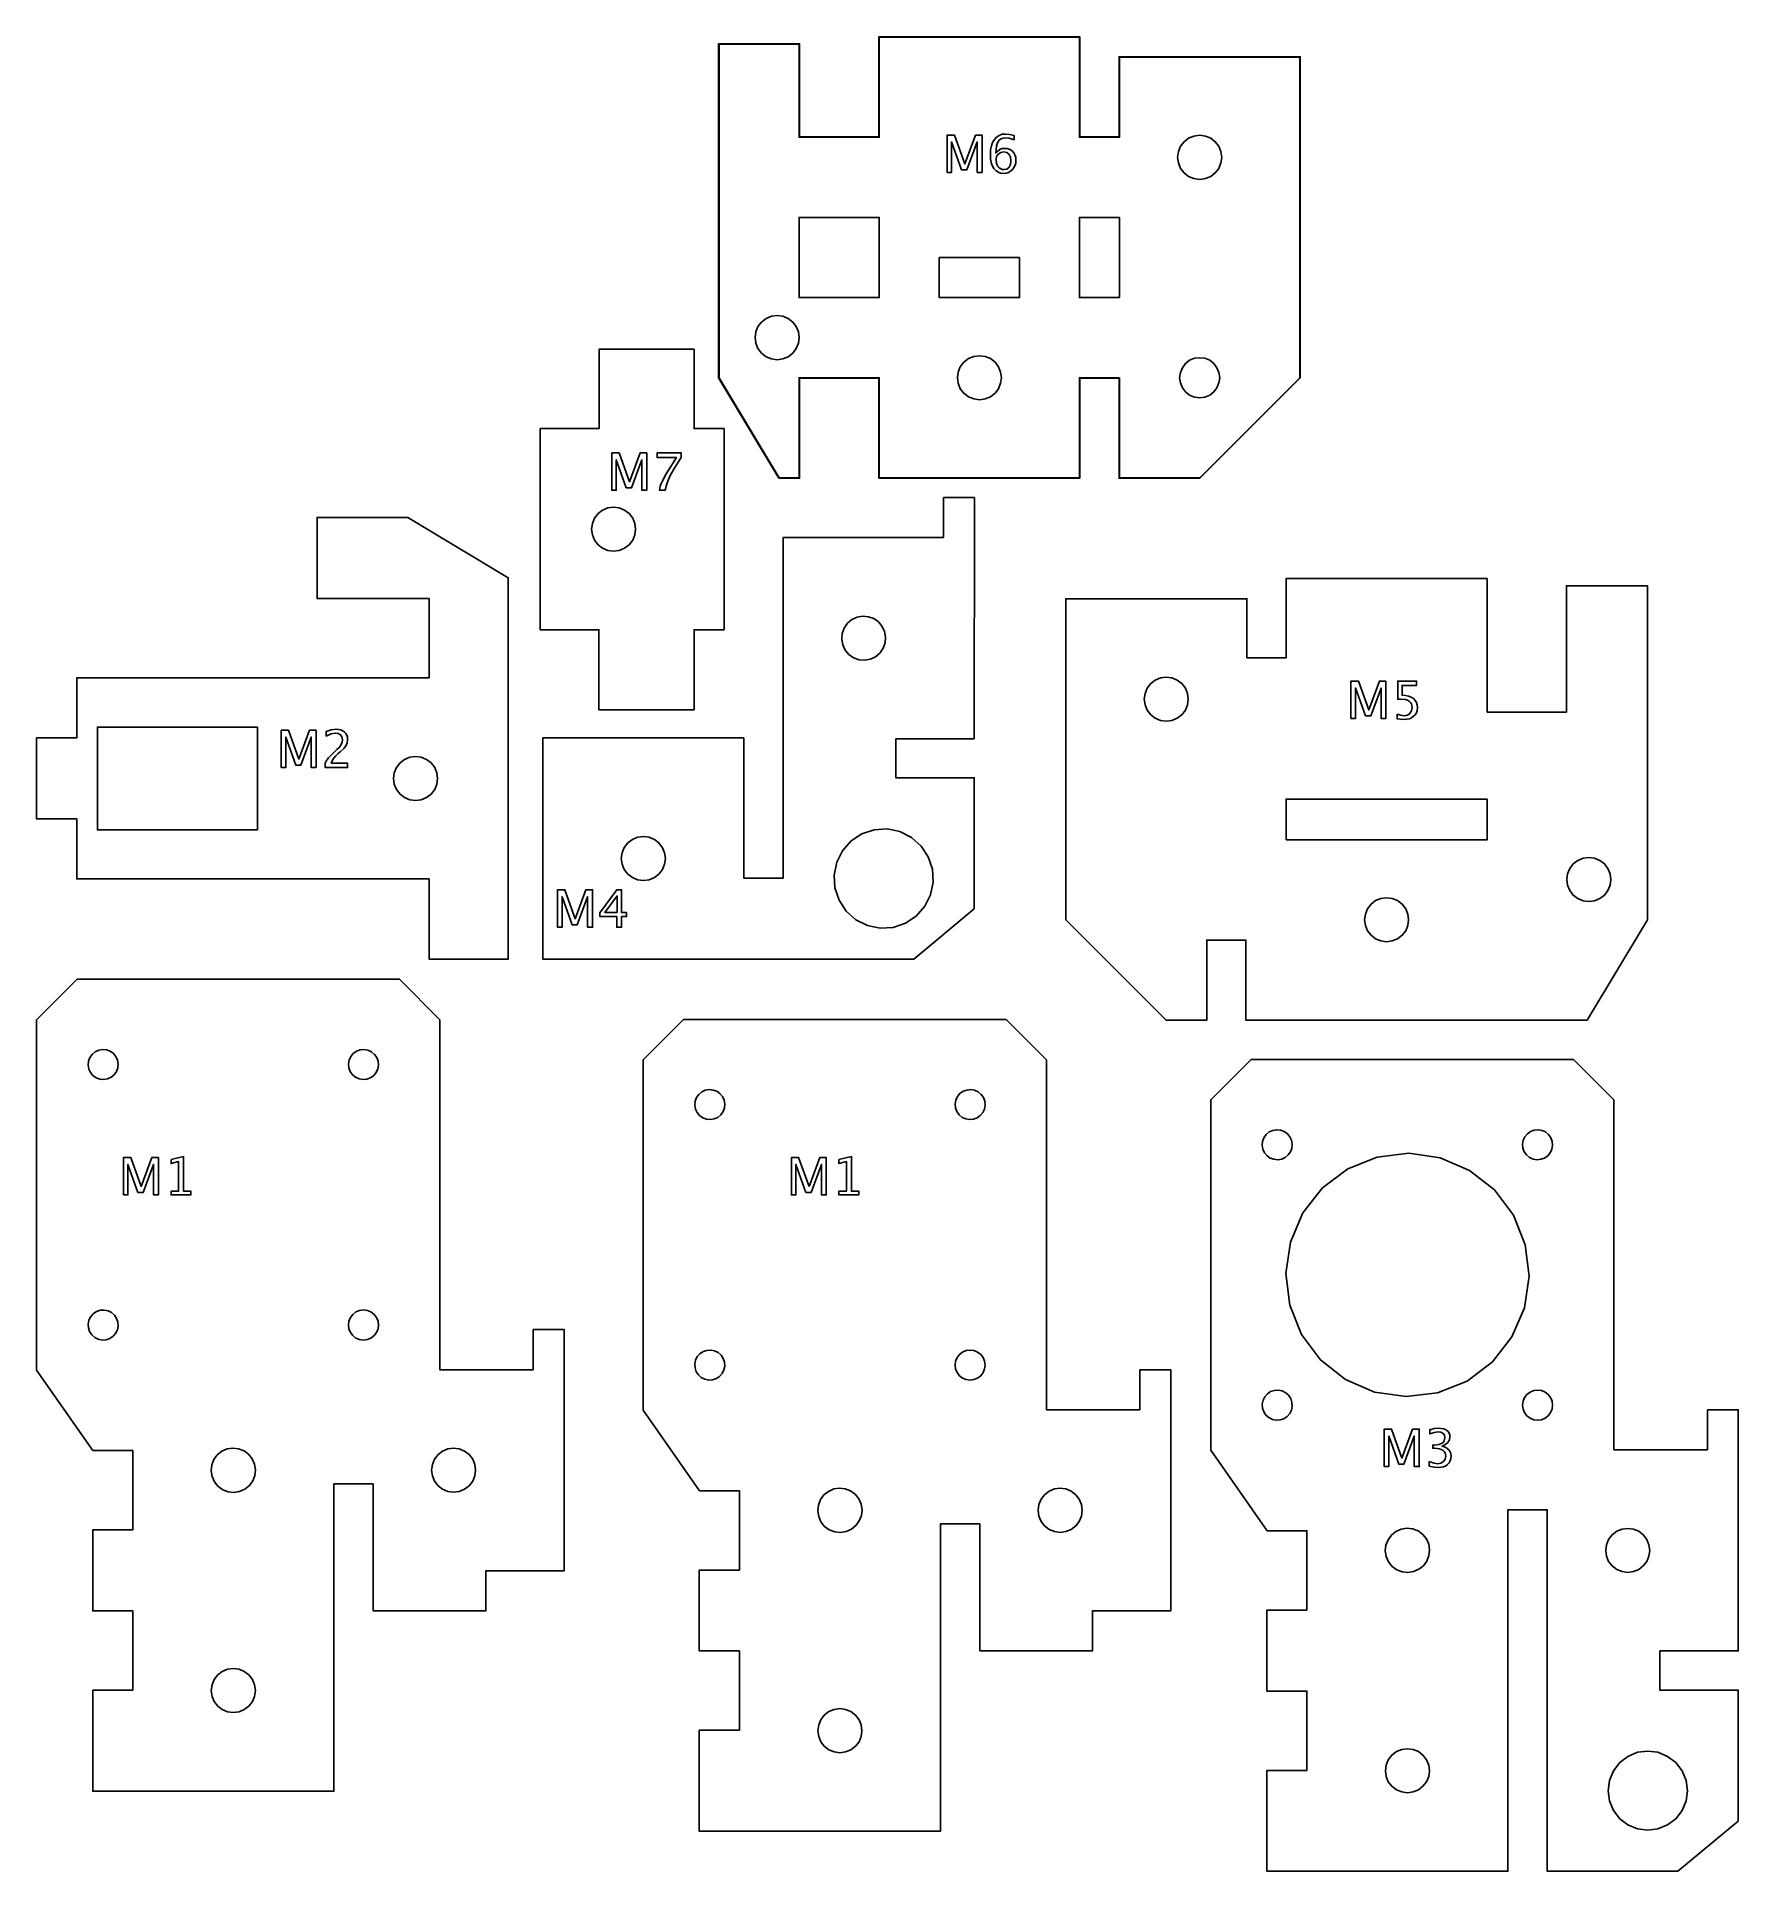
# Model space of a CAD drawing. Extents: x 1924 to 2094, y 886 to 1069.
import ezdxf

# ---------------------------------------------------------------- set-up
doc = ezdxf.new("R2010")
doc.units = 0
doc.header["$MEASUREMENT"] = 0
for name, color, linetype in [('scritte', 6, 'Continuous'), ('t1', 5, 'Continuous'), ('t2', 1, 'Continuous')]:
    doc.layers.add(name, color=color, linetype=linetype)

msp = doc.modelspace()

# ---------------------------------------------------------------- linework, layer by layer
at = {"layer": 'scritte'}
for points in [[(2017.46, 1059.18), (2018.12, 1059.18), (2018.12, 1055.45), (2017.63, 1055.45), (2017.63, 1058.49), (2016.59, 1055.7), (2016.08, 1055.7), (2015.08, 1058.49), (2015.08, 1055.45), (2014.63, 1055.45), (2014.63, 1059.18), (2015.36, 1059.18), (2016.4, 1056.29)], [(2020.22, 1058.88), (2020.03, 1058.81), (2019.86, 1058.69), (2019.73, 1058.52), (2019.62, 1058.31), (2019.55, 1058.05), (2019.49, 1057.38), (2019.68, 1057.58), (2019.89, 1057.73), (2020.13, 1057.82), (2020.39, 1057.84), (2020.62, 1057.82), (2020.83, 1057.76), (2021.02, 1057.66), (2021.19, 1057.52), (2021.32, 1057.35), (2021.42, 1057.15), (2021.48, 1056.93), (2021.5, 1056.69), (2021.48, 1056.41), (2021.41, 1056.16), (2021.3, 1055.93), (2021.15, 1055.73), (2020.96, 1055.56), (2020.75, 1055.45), (2020.52, 1055.38), (2020.26, 1055.35), (2019.97, 1055.38), (2019.71, 1055.48), (2019.49, 1055.63), (2019.29, 1055.85), (2019.14, 1056.12), (2019.03, 1056.44), (2018.97, 1056.81), (2018.95, 1057.23), (2018.97, 1057.69), (2019.05, 1058.09), (2019.17, 1058.44), (2019.35, 1058.74), (2019.57, 1058.98), (2019.83, 1059.14), (2020.13, 1059.25), (2020.47, 1059.28), (2020.85, 1059.24), (2021.31, 1059.14), (2021.31, 1058.7), (2020.83, 1058.85), (2020.44, 1058.91)], [(2019.72, 1056.01), (2019.84, 1055.89), (2019.98, 1055.8), (2020.13, 1055.74), (2020.3, 1055.73), (2020.59, 1055.78), (2020.81, 1055.96), (2020.95, 1056.23), (2021, 1056.58), (2020.95, 1056.96), (2020.81, 1057.24), (2020.58, 1057.43), (2020.28, 1057.49), (2019.99, 1057.43), (2019.74, 1057.27), (2019.57, 1057.04), (2019.51, 1056.76), (2019.56, 1056.34)], [(1981.14, 1027.45), (1981.87, 1027.45), (1982.91, 1024.56), (1983.97, 1027.45), (1984.63, 1027.45), (1984.63, 1023.71), (1984.14, 1023.71), (1984.14, 1026.75), (1983.11, 1023.96), (1982.59, 1023.96), (1981.59, 1026.76), (1981.59, 1023.71), (1981.14, 1023.71)], [(1985.98, 1024.12), (1986.1, 1024.47), (1986.58, 1025.34), (1987.6, 1026.98), (1985.67, 1026.98), (1985.67, 1027.45), (1988.07, 1027.45), (1988.07, 1026.98), (1987.43, 1025.99), (1986.95, 1025.11), (1986.63, 1024.35), (1986.46, 1023.71), (1985.89, 1023.71)], [(2058.45, 1004.67), (2058.45, 1000.93), (2057.96, 1000.93), (2057.96, 1003.97), (2056.93, 1001.18), (2056.42, 1001.18), (2055.42, 1003.98), (2055.42, 1000.93), (2054.96, 1000.93), (2054.96, 1004.67), (2055.7, 1004.67), (2056.73, 1001.78), (2057.8, 1004.67)], [(2059.56, 1001.36), (2059.93, 1001.25), (2060.27, 1001.21), (2060.6, 1001.26), (2060.85, 1001.43), (2061.01, 1001.68), (2061.06, 1002.03), (2061.04, 1002.22), (2060.99, 1002.39), (2060.9, 1002.54), (2060.77, 1002.66), (2060.61, 1002.75), (2060.41, 1002.81), (2059.9, 1002.87), (2059.63, 1002.85), (2059.63, 1004.67), (2061.52, 1004.67), (2061.52, 1004.23), (2060.06, 1004.23), (2060.06, 1003.25), (2060.4, 1003.23), (2060.7, 1003.16), (2060.97, 1003.06), (2061.19, 1002.92), (2061.36, 1002.74), (2061.49, 1002.52), (2061.57, 1002.28), (2061.59, 1002), (2061.57, 1001.74), (2061.5, 1001.51), (2061.38, 1001.31), (2061.22, 1001.15), (2061.02, 1001.01), (2060.79, 1000.91), (2060.51, 1000.85), (2060.2, 1000.84), (2059.56, 1000.91)], [(1951.61, 996.03), (1951.12, 996.03), (1951.12, 999.07), (1950.09, 996.28), (1949.57, 996.28), (1948.57, 999.08), (1948.57, 996.03), (1948.12, 996.03), (1948.12, 999.76), (1948.85, 999.76), (1949.89, 996.87), (1950.96, 999.76), (1951.61, 999.76)], [(1954.2, 998.57), (1954.24, 998.81), (1954.19, 999.09), (1954.05, 999.3), (1953.82, 999.44), (1953.53, 999.48), (1953.11, 999.41), (1952.61, 999.18), (1952.61, 999.62), (1953.11, 999.8), (1953.6, 999.86), (1953.85, 999.84), (1954.08, 999.79), (1954.27, 999.7), (1954.45, 999.58), (1954.58, 999.42), (1954.68, 999.25), (1954.74, 999.05), (1954.76, 998.83), (1954.72, 998.51), (1954.6, 998.23), (1954.37, 997.94), (1954.01, 997.6), (1953.81, 997.43), (1953.55, 997.18), (1953.34, 996.94), (1953.2, 996.7), (1953.12, 996.46), (1954.75, 996.46), (1954.75, 996.03), (1952.52, 996.03), (1952.52, 996.46), (1952.66, 996.72), (1952.85, 996.99), (1953.4, 997.57), (1953.69, 997.83), (1953.93, 998.07), (1954.1, 998.32)], [(1977.18, 980.34), (1976.18, 983.14), (1976.18, 980.09), (1975.72, 980.09), (1975.72, 983.83), (1976.46, 983.83), (1977.49, 980.93), (1978.56, 983.83), (1979.22, 983.83), (1979.22, 980.09), (1978.72, 980.09), (1978.72, 983.13), (1977.69, 980.34)], [(1979.96, 981.52), (1981.64, 983.83), (1982.11, 983.83), (1982.11, 981.55), (1982.61, 981.55), (1982.61, 981.15), (1982.11, 981.15), (1982.11, 980.09), (1981.64, 980.09), (1981.64, 981.15), (1979.96, 981.15)], [(1981.67, 981.55), (1981.67, 983.21), (1980.45, 981.55)], [(1932.37, 953.37), (1932.37, 957.1), (1933.1, 957.1), (1934.14, 954.21), (1935.21, 957.1), (1935.86, 957.1), (1935.86, 953.37), (1935.37, 953.37), (1935.37, 956.41), (1934.34, 953.62), (1933.82, 953.62), (1932.82, 956.41), (1932.82, 953.37)], [(1937.12, 956.89), (1938.37, 957.2), (1938.37, 953.74), (1939.11, 953.74), (1939.11, 953.37), (1937.12, 953.37), (1937.12, 953.74), (1937.87, 953.74), (1937.87, 956.69), (1937.12, 956.5)], [(2000.84, 954.21), (2001.91, 957.1), (2002.56, 957.1), (2002.56, 953.37), (2002.07, 953.37), (2002.07, 956.41), (2001.04, 953.62), (2000.52, 953.62), (1999.52, 956.41), (1999.52, 953.37), (1999.07, 953.37), (1999.07, 957.1), (1999.8, 957.1)], [(2003.82, 953.74), (2004.57, 953.74), (2004.57, 956.69), (2003.82, 956.5), (2003.82, 956.89), (2005.07, 957.2), (2005.07, 953.74), (2005.81, 953.74), (2005.81, 953.37), (2003.82, 953.37)], [(2058.74, 929.3), (2058.74, 926.25), (2058.28, 926.25), (2058.28, 929.99), (2059.02, 929.99), (2060.05, 927.1), (2061.12, 929.99), (2061.78, 929.99), (2061.78, 926.25), (2061.28, 926.25), (2061.28, 929.29), (2060.25, 926.5), (2059.74, 926.5)], [(2062.78, 926.74), (2063.26, 926.58), (2063.62, 926.53), (2063.95, 926.58), (2064.2, 926.74), (2064.37, 926.98), (2064.43, 927.28), (2064.41, 927.46), (2064.36, 927.62), (2064.27, 927.76), (2064.15, 927.87), (2063.81, 928.02), (2063.32, 928.07), (2063.13, 928.07), (2063.13, 928.4), (2063.3, 928.4), (2063.75, 928.45), (2064.08, 928.59), (2064.19, 928.69), (2064.27, 928.81), (2064.34, 929.13), (2064.29, 929.38), (2064.17, 929.56), (2063.95, 929.67), (2063.66, 929.71), (2063.26, 929.66), (2062.83, 929.5), (2062.83, 929.93), (2063.27, 930.04), (2063.69, 930.08), (2064.19, 930.03), (2064.39, 929.96), (2064.55, 929.86), (2064.68, 929.74), (2064.77, 929.59), (2064.82, 929.42), (2064.84, 929.22), (2064.79, 928.91), (2064.64, 928.65), (2064.4, 928.44), (2064.06, 928.28), (2064.45, 928.14), (2064.73, 927.92), (2064.9, 927.64), (2064.96, 927.29), (2064.94, 927.04), (2064.87, 926.81), (2064.76, 926.62), (2064.61, 926.46), (2064.42, 926.33), (2064.2, 926.23), (2063.94, 926.18), (2063.66, 926.16), (2063.26, 926.19), (2062.78, 926.28)]]:
    msp.add_lwpolyline(points, close=True, dxfattribs=at)
at = {"layer": 't1'}
for points in [[(2037.94, 1055.85), (2037.72, 1056.39), (2037.65, 1056.95), (2037.72, 1057.52), (2037.94, 1058.05), (2038.29, 1058.51), (2038.75, 1058.86), (2039.28, 1059.08), (2039.85, 1059.15), (2040.42, 1059.08), (2040.95, 1058.86), (2041.41, 1058.51), (2041.76, 1058.05), (2041.97, 1057.52), (2042.05, 1056.95), (2041.97, 1056.39), (2041.76, 1055.85), (2041.41, 1055.4), (2040.95, 1055.05), (2040.42, 1054.83), (2039.85, 1054.75), (2039.28, 1054.83), (2038.75, 1055.05), (2038.29, 1055.4)], [(2037.72, 1056.39), (2037.65, 1056.95), (2037.72, 1057.52), (2037.94, 1058.05), (2038.29, 1058.51), (2038.75, 1058.86), (2039.28, 1059.08), (2039.85, 1059.15), (2040.42, 1059.08), (2040.95, 1058.86), (2041.41, 1058.51), (2041.76, 1058.05), (2041.97, 1057.52), (2042.05, 1056.95), (2041.97, 1056.39), (2041.76, 1055.85), (2041.41, 1055.4), (2040.95, 1055.05), (2040.42, 1054.83), (2039.85, 1054.75), (2039.28, 1054.83), (2038.75, 1055.05), (2038.29, 1055.4), (2037.94, 1055.85)], [(2007.85, 1050.95), (1999.85, 1050.95), (1999.85, 1042.95), (2007.85, 1042.95)], [(1999.85, 1042.95), (1999.85, 1050.95), (2007.85, 1050.95), (2007.85, 1042.95)], [(2027.84, 1042.95), (2027.84, 1050.95), (2031.84, 1050.95), (2031.84, 1042.95)], [(2027.84, 1050.95), (2027.84, 1042.95), (2031.84, 1042.95), (2031.84, 1050.95)], [(2013.84, 1042.95), (2021.84, 1042.95), (2021.84, 1046.95), (2013.84, 1046.95)], [(2021.84, 1046.95), (2013.84, 1046.95), (2013.84, 1042.95), (2021.84, 1042.95)], [(1995.52, 1038.39), (1995.74, 1037.85), (1996.09, 1037.4), (1996.55, 1037.05), (1997.08, 1036.83), (1997.65, 1036.75), (1998.22, 1036.83), (1998.75, 1037.05), (1999.21, 1037.4), (1999.56, 1037.85), (1999.77, 1038.39), (1999.85, 1038.95), (1999.77, 1039.52), (1999.56, 1040.05), (1999.21, 1040.51), (1998.75, 1040.86), (1998.22, 1041.08), (1997.65, 1041.15), (1997.08, 1041.08), (1996.55, 1040.86), (1996.09, 1040.51), (1995.74, 1040.05), (1995.52, 1039.52), (1995.45, 1038.95)], [(1998.75, 1037.05), (1999.21, 1037.4), (1999.56, 1037.85), (1999.77, 1038.39), (1999.85, 1038.95), (1999.77, 1039.52), (1999.56, 1040.05), (1999.21, 1040.51), (1998.75, 1040.86), (1998.22, 1041.08), (1997.65, 1041.15), (1997.08, 1041.08), (1996.55, 1040.86), (1996.09, 1040.51), (1995.74, 1040.05), (1995.52, 1039.52), (1995.45, 1038.95), (1995.52, 1038.39), (1995.74, 1037.85), (1996.09, 1037.4), (1996.55, 1037.05), (1997.08, 1036.83), (1997.65, 1036.75), (1998.22, 1036.83)], [(2019.76, 1036.05), (2019.41, 1036.51), (2018.95, 1036.86), (2018.42, 1037.08), (2017.85, 1037.15), (2017.28, 1037.08), (2016.75, 1036.86), (2016.29, 1036.51), (2015.94, 1036.05), (2015.72, 1035.52), (2015.65, 1034.95), (2015.72, 1034.39), (2015.94, 1033.85), (2016.29, 1033.4), (2016.75, 1033.05), (2017.28, 1032.83), (2017.85, 1032.75), (2018.42, 1032.83), (2018.95, 1033.05), (2019.41, 1033.4), (2019.76, 1033.85), (2019.97, 1034.39), (2020.05, 1034.95), (2019.97, 1035.52)], [(2015.94, 1033.85), (2016.29, 1033.4), (2016.75, 1033.05), (2017.28, 1032.83), (2017.85, 1032.75), (2018.42, 1032.83), (2018.95, 1033.05), (2019.41, 1033.4), (2019.76, 1033.85), (2019.97, 1034.39), (2020.05, 1034.95), (2019.97, 1035.52), (2019.76, 1036.05), (2019.41, 1036.51), (2018.95, 1036.86), (2018.42, 1037.08), (2017.85, 1037.15), (2017.28, 1037.08), (2016.75, 1036.86), (2016.29, 1036.51), (2015.94, 1036.05), (2015.72, 1035.52), (2015.65, 1034.95), (2015.72, 1034.39)], [(2038.44, 1036.37), (2038.12, 1035.95), (2037.92, 1035.47), (2037.85, 1034.95), (2037.92, 1034.44), (2038.12, 1033.95), (2038.44, 1033.54), (2038.85, 1033.22), (2039.33, 1033.02), (2039.85, 1032.95), (2040.37, 1033.02), (2040.85, 1033.22), (2041.26, 1033.54), (2041.58, 1033.95), (2041.78, 1034.44), (2041.85, 1034.95), (2041.78, 1035.47), (2041.58, 1035.95), (2041.26, 1036.37), (2040.85, 1036.69), (2040.37, 1036.89), (2039.85, 1036.95), (2039.33, 1036.89), (2038.85, 1036.69)], [(2038.44, 1033.54), (2038.85, 1033.22), (2039.33, 1033.02), (2039.85, 1032.95), (2040.37, 1033.02), (2040.85, 1033.22), (2041.26, 1033.54), (2041.58, 1033.95), (2041.78, 1034.44), (2041.85, 1034.95), (2041.78, 1035.47), (2041.58, 1035.95), (2041.26, 1036.37), (2040.85, 1036.69), (2040.37, 1036.89), (2039.85, 1036.95), (2039.33, 1036.89), (2038.85, 1036.69), (2038.44, 1036.37), (2038.12, 1035.95), (2037.92, 1035.47), (2037.85, 1034.95), (2037.92, 1034.44), (2038.12, 1033.95)], [(1981.89, 1021.96), (1982.42, 1021.74), (1982.88, 1021.39), (1983.23, 1020.93), (1983.45, 1020.4), (1983.52, 1019.83), (1983.45, 1019.26), (1983.23, 1018.73), (1982.88, 1018.28), (1982.42, 1017.93), (1981.89, 1017.71), (1981.32, 1017.63), (1980.75, 1017.71), (1980.22, 1017.93), (1979.77, 1018.28), (1979.42, 1018.73), (1979.2, 1019.26), (1979.12, 1019.83), (1979.2, 1020.4), (1979.42, 1020.93), (1979.77, 1021.39), (1980.22, 1021.74), (1980.75, 1021.96), (1981.32, 1022.03)], [(2004.67, 1010.43), (2004.34, 1009.95), (2004.15, 1009.41), (2004.1, 1008.84), (2004.2, 1008.28), (2004.44, 1007.76), (2004.81, 1007.32), (2005.29, 1006.99), (2005.83, 1006.8), (2006.4, 1006.75), (2006.96, 1006.85), (2007.48, 1007.09), (2007.92, 1007.46), (2008.25, 1007.94), (2008.44, 1008.48), (2008.49, 1009.05), (2008.39, 1009.61), (2008.15, 1010.13), (2007.78, 1010.57), (2007.3, 1010.9), (2006.76, 1011.09), (2006.19, 1011.14), (2005.63, 1011.04), (2005.11, 1010.8)], [(2036.51, 1000.65), (2037.08, 1000.73), (2037.61, 1000.95), (2038.07, 1001.3), (2038.42, 1001.75), (2038.64, 1002.28), (2038.71, 1002.85), (2038.64, 1003.42), (2038.42, 1003.95), (2038.07, 1004.41), (2037.61, 1004.76), (2037.08, 1004.98), (2036.51, 1005.05), (2035.94, 1004.98), (2035.41, 1004.76), (2034.96, 1004.41), (2034.61, 1003.95), (2034.39, 1003.42), (2034.31, 1002.85), (2034.39, 1002.28), (2034.61, 1001.75), (2034.96, 1001.3), (2035.41, 1000.95), (2035.94, 1000.73)], [(1945.74, 989.81), (1929.76, 989.81), (1929.76, 1000.08), (1945.74, 1000.08)], [(1962.11, 997.07), (1961.54, 997.15), (1960.98, 997.07), (1960.44, 996.85), (1959.99, 996.5), (1959.64, 996.05), (1959.42, 995.52), (1959.34, 994.95), (1959.42, 994.38), (1959.64, 993.85), (1959.99, 993.39), (1960.44, 993.04), (1960.98, 992.82), (1961.54, 992.75), (1962.11, 992.82), (1962.64, 993.04), (1963.1, 993.39), (1963.45, 993.85), (1963.67, 994.38), (1963.74, 994.95), (1963.67, 995.52), (1963.45, 996.05), (1963.1, 996.5), (1962.64, 996.85)], [(2048.49, 988.8), (2048.48, 992.88), (2068.55, 992.89), (2068.55, 988.81)], [(1983.72, 989.08), (1983.19, 988.86), (1982.73, 988.51), (1982.38, 988.05), (1982.16, 987.52), (1982.09, 986.95), (1982.16, 986.38), (1982.38, 985.85), (1982.73, 985.4), (1983.19, 985.05), (1983.72, 984.83), (1984.29, 984.75), (1984.86, 984.83), (1985.39, 985.05), (1985.84, 985.4), (1986.19, 985.85), (1986.41, 986.38), (1986.49, 986.95), (1986.41, 987.52), (1986.2, 988.03), (1985.84, 988.51), (1985.39, 988.86), (1985.23, 988.92), (1984.86, 989.08), (1984.29, 989.15)], [(2011.07, 989.06), (2009.91, 989.64), (2008.64, 989.9), (2007.35, 989.82), (2006.12, 989.41), (2005.04, 988.7), (2004.18, 987.73), (2003.6, 986.57), (2003.34, 985.3), (2003.42, 984.01), (2003.83, 982.78), (2004.54, 981.7), (2005.51, 980.84), (2006.67, 980.27), (2007.94, 980.01), (2009.23, 980.08), (2010.46, 980.49), (2011.54, 981.21), (2012.4, 982.18), (2012.98, 983.33), (2013.24, 984.6), (2013.16, 985.89), (2012.75, 987.12), (2012.03, 988.2)], [(2079.81, 986.76), (2080.27, 986.41), (2080.62, 985.95), (2080.84, 985.42), (2080.91, 984.85), (2080.84, 984.28), (2080.62, 983.75), (2080.27, 983.3), (2079.81, 982.95), (2079.28, 982.73), (2078.71, 982.65), (2078.14, 982.73), (2077.61, 982.95), (2077.16, 983.3), (2076.81, 983.75), (2076.59, 984.28), (2076.51, 984.85), (2076.59, 985.42), (2076.81, 985.95), (2077.16, 986.41), (2077.61, 986.76), (2078.14, 986.98), (2078.71, 987.05), (2079.28, 986.98)], [(2059.62, 978.94), (2059.09, 978.72), (2058.52, 978.64), (2057.95, 978.72), (2057.42, 978.94), (2056.97, 979.29), (2056.62, 979.74), (2056.4, 980.27), (2056.32, 980.84), (2056.4, 981.41), (2056.62, 981.94), (2056.97, 982.4), (2057.42, 982.75), (2057.95, 982.97), (2058.52, 983.04), (2059.09, 982.97), (2059.62, 982.75), (2060.08, 982.4), (2060.43, 981.94), (2060.65, 981.41), (2060.72, 980.84), (2060.65, 980.27), (2060.43, 979.74), (2060.08, 979.29)], [(1930.01, 964.92), (1929.64, 965.05), (1929.32, 965.28), (1929.07, 965.58), (1928.91, 965.93), (1928.84, 966.32), (1928.88, 966.71), (1929.01, 967.08), (1929.24, 967.4), (1929.54, 967.65), (1929.9, 967.81), (1930.28, 967.88), (1930.67, 967.84), (1931.04, 967.71), (1931.36, 967.48), (1931.61, 967.18), (1931.77, 966.82), (1931.84, 966.44), (1931.81, 966.05), (1931.67, 965.68), (1931.44, 965.36), (1931.14, 965.11), (1930.79, 964.95), (1930.4, 964.88)], [(1956.67, 964.92), (1956.28, 964.88), (1955.9, 964.95), (1955.54, 965.11), (1955.24, 965.36), (1955.01, 965.68), (1954.88, 966.05), (1954.84, 966.44), (1954.91, 966.82), (1955.07, 967.18), (1955.32, 967.48), (1955.64, 967.71), (1956.01, 967.84), (1956.4, 967.88), (1956.79, 967.81), (1957.14, 967.65), (1957.44, 967.4), (1957.67, 967.08), (1957.8, 966.71), (1957.84, 966.32), (1957.77, 965.94), (1957.61, 965.58), (1957.36, 965.28), (1957.04, 965.05)], [(1990.22, 961.05), (1989.9, 961.28), (1989.65, 961.58), (1989.49, 961.93), (1989.42, 962.32), (1989.46, 962.71), (1989.59, 963.08), (1989.82, 963.4), (1990.12, 963.65), (1990.47, 963.81), (1990.86, 963.88), (1991.25, 963.84), (1991.62, 963.71), (1991.94, 963.48), (1992.19, 963.18), (1992.35, 962.82), (1992.42, 962.44), (1992.38, 962.05), (1992.25, 961.68), (1992.02, 961.36), (1991.72, 961.11), (1991.37, 960.95), (1990.98, 960.88), (1990.59, 960.92)], [(2018.19, 961.58), (2017.94, 961.28), (2017.62, 961.05), (2017.25, 960.92), (2016.86, 960.88), (2016.48, 960.95), (2016.12, 961.11), (2015.82, 961.36), (2015.59, 961.68), (2015.46, 962.05), (2015.42, 962.44), (2015.49, 962.82), (2015.65, 963.18), (2015.9, 963.48), (2016.22, 963.71), (2016.59, 963.84), (2016.98, 963.88), (2017.36, 963.81), (2017.72, 963.65), (2018.02, 963.4), (2018.25, 963.08), (2018.38, 962.71), (2018.42, 962.32), (2018.35, 961.94)], [(2046.9, 957.05), (2046.58, 957.28), (2046.33, 957.58), (2046.17, 957.93), (2046.1, 958.32), (2046.14, 958.71), (2046.27, 959.08), (2046.5, 959.4), (2046.8, 959.65), (2047.15, 959.81), (2047.54, 959.88), (2047.93, 959.84), (2048.3, 959.71), (2048.62, 959.48), (2048.87, 959.18), (2049.03, 958.82), (2049.1, 958.44), (2049.06, 958.05), (2048.93, 957.68), (2048.7, 957.36), (2048.4, 957.11), (2048.05, 956.95), (2047.66, 956.88), (2047.27, 956.92)], [(2072.58, 959.48), (2072.9, 959.71), (2073.27, 959.84), (2073.66, 959.88), (2074.04, 959.81), (2074.4, 959.65), (2074.7, 959.4), (2074.93, 959.08), (2075.06, 958.71), (2075.1, 958.32), (2075.03, 957.94), (2074.87, 957.58), (2074.62, 957.28), (2074.3, 957.05), (2073.93, 956.92), (2073.54, 956.88), (2073.16, 956.95), (2072.8, 957.11), (2072.5, 957.36), (2072.27, 957.68), (2072.14, 958.05), (2072.1, 958.44), (2072.17, 958.82), (2072.33, 959.18)], [(2057.59, 957.14), (2060.74, 957.52), (2063.88, 957.07), (2066.79, 955.82), (2069.28, 953.86), (2071.18, 951.33), (2072.36, 948.38), (2072.74, 945.24), (2072.29, 942.1), (2071.04, 939.19), (2069.08, 936.69), (2066.55, 934.79), (2063.6, 933.62), (2060.46, 933.24), (2057.32, 933.69), (2054.41, 934.94), (2051.91, 936.9), (2050.01, 939.43), (2048.84, 942.37), (2048.46, 945.52), (2048.91, 948.66), (2050.16, 951.57), (2052.12, 954.06), (2054.65, 955.96)], [(1930.45, 941.87), (1930.83, 941.8), (1931.18, 941.62), (1931.47, 941.36), (1931.69, 941.04), (1931.81, 940.66), (1931.84, 940.27), (1931.76, 939.89), (1931.59, 939.54), (1931.33, 939.25), (1931, 939.03), (1930.63, 938.91), (1930.24, 938.88), (1929.85, 938.96), (1929.5, 939.14), (1929.21, 939.39), (1928.99, 939.72), (1928.87, 940.09), (1928.85, 940.48), (1928.92, 940.87), (1929.1, 941.22), (1929.36, 941.51), (1929.68, 941.73), (1930.06, 941.85)], [(1954.89, 939.99), (1954.84, 940.38), (1954.89, 940.77), (1955.04, 941.13), (1955.28, 941.44), (1955.59, 941.68), (1955.95, 941.83), (1956.34, 941.88), (1956.73, 941.83), (1957.09, 941.68), (1957.4, 941.44), (1957.64, 941.13), (1957.79, 940.77), (1957.84, 940.38), (1957.79, 939.99), (1957.64, 939.63), (1957.4, 939.32), (1957.09, 939.08), (1956.73, 938.93), (1956.34, 938.88), (1955.95, 938.93), (1955.59, 939.08), (1955.28, 939.32), (1955.04, 939.63)], [(1990.82, 934.88), (1990.43, 934.96), (1990.08, 935.14), (1989.79, 935.39), (1989.57, 935.72), (1989.45, 936.09), (1989.42, 936.48), (1989.5, 936.87), (1989.68, 937.22), (1989.94, 937.51), (1990.26, 937.73), (1990.63, 937.85), (1991.03, 937.87), (1991.41, 937.8), (1991.76, 937.62), (1992.05, 937.36), (1992.27, 937.04), (1992.39, 936.66), (1992.42, 936.27), (1992.34, 935.89), (1992.16, 935.54), (1991.9, 935.25), (1991.58, 935.03), (1991.21, 934.91)], [(2018.37, 936.77), (2018.42, 936.38), (2018.37, 935.99), (2018.22, 935.63), (2017.98, 935.32), (2017.67, 935.08), (2017.31, 934.93), (2016.92, 934.88), (2016.53, 934.93), (2016.17, 935.08), (2015.86, 935.32), (2015.62, 935.63), (2015.47, 935.99), (2015.42, 936.38), (2015.47, 936.77), (2015.62, 937.13), (2015.86, 937.44), (2016.17, 937.68), (2016.53, 937.83), (2016.92, 937.88), (2017.31, 937.83), (2017.67, 937.68), (2017.98, 937.44), (2018.22, 937.13)], [(2048.09, 933.8), (2048.44, 933.62), (2048.73, 933.36), (2048.95, 933.04), (2049.07, 932.66), (2049.1, 932.27), (2049.02, 931.89), (2048.84, 931.54), (2048.58, 931.25), (2048.26, 931.03), (2047.89, 930.91), (2047.49, 930.88), (2047.11, 930.96), (2046.76, 931.14), (2046.47, 931.39), (2046.25, 931.72), (2046.13, 932.09), (2046.1, 932.48), (2046.18, 932.87), (2046.36, 933.22), (2046.62, 933.51), (2046.94, 933.73), (2047.31, 933.85), (2047.7, 933.87)], [(2074.35, 931.08), (2073.99, 930.93), (2073.6, 930.88), (2073.21, 930.93), (2072.85, 931.08), (2072.54, 931.32), (2072.3, 931.63), (2072.15, 931.99), (2072.1, 932.38), (2072.15, 932.77), (2072.3, 933.13), (2072.54, 933.44), (2072.85, 933.68), (2073.21, 933.83), (2073.6, 933.88), (2073.99, 933.83), (2074.35, 933.68), (2074.66, 933.44), (2074.9, 933.13), (2075.05, 932.77), (2075.1, 932.38), (2075.05, 931.99), (2074.9, 931.63), (2074.66, 931.32)], [(1945.49, 925.36), (1945.28, 924.82), (1944.94, 924.35), (1944.49, 923.99), (1943.96, 923.76), (1943.39, 923.67), (1942.82, 923.73), (1942.28, 923.94), (1941.81, 924.28), (1941.45, 924.73), (1941.22, 925.26), (1941.13, 925.83), (1941.19, 926.41), (1941.4, 926.95), (1941.74, 927.41), (1942.19, 927.77), (1942.72, 928.01), (1943.29, 928.1), (1943.87, 928.03), (1944.41, 927.82), (1944.87, 927.48), (1945.23, 927.03), (1945.47, 926.5), (1945.56, 925.93)], [(1966.44, 923.98), (1965.91, 923.76), (1965.34, 923.68), (1964.77, 923.76), (1964.24, 923.98), (1963.79, 924.33), (1963.44, 924.78), (1963.22, 925.31), (1963.14, 925.88), (1963.22, 926.45), (1963.44, 926.98), (1963.79, 927.44), (1964.24, 927.79), (1964.77, 928.01), (1965.34, 928.08), (1965.91, 928.01), (1966.44, 927.79), (1966.9, 927.44), (1967.25, 926.98), (1967.47, 926.45), (1967.54, 925.88), (1967.47, 925.31), (1967.25, 924.78), (1966.9, 924.33)], [(2002.77, 923.77), (2003.3, 924.01), (2003.87, 924.1), (2004.45, 924.03), (2004.98, 923.82), (2005.45, 923.48), (2005.81, 923.03), (2006.05, 922.5), (2006.13, 921.93), (2006.07, 921.36), (2005.86, 920.82), (2005.52, 920.35), (2005.07, 919.99), (2004.54, 919.76), (2003.97, 919.67), (2003.4, 919.73), (2002.86, 919.94), (2002.39, 920.28), (2002.03, 920.73), (2001.8, 921.26), (2001.71, 921.83), (2001.77, 922.41), (2001.98, 922.95), (2002.32, 923.41)], [(2024.36, 920.33), (2024.02, 920.78), (2023.8, 921.31), (2023.72, 921.88), (2023.8, 922.45), (2024.02, 922.98), (2024.36, 923.44), (2024.82, 923.79), (2025.35, 924.01), (2025.92, 924.08), (2026.49, 924.01), (2027.02, 923.79), (2027.48, 923.44), (2027.83, 922.98), (2028.05, 922.45), (2028.12, 921.88), (2028.05, 921.31), (2027.83, 920.78), (2027.48, 920.33), (2027.02, 919.98), (2026.49, 919.76), (2025.92, 919.68), (2025.35, 919.76), (2024.82, 919.98)], [(2061.66, 919.82), (2062.13, 919.48), (2062.49, 919.03), (2062.72, 918.5), (2062.81, 917.93), (2062.75, 917.36), (2062.54, 916.82), (2062.2, 916.35), (2061.75, 915.99), (2061.22, 915.76), (2060.65, 915.67), (2060.07, 915.73), (2059.54, 915.94), (2059.07, 916.28), (2058.71, 916.73), (2058.47, 917.26), (2058.39, 917.83), (2058.45, 918.41), (2058.66, 918.95), (2059, 919.41), (2059.45, 919.77), (2059.98, 920.01), (2060.55, 920.1), (2061.12, 920.03)], [(2083.17, 915.76), (2082.6, 915.68), (2082.03, 915.76), (2081.5, 915.98), (2081.04, 916.33), (2080.69, 916.78), (2080.47, 917.31), (2080.4, 917.88), (2080.47, 918.45), (2080.69, 918.98), (2081.04, 919.44), (2081.5, 919.79), (2082.03, 920.01), (2082.6, 920.08), (2083.17, 920.01), (2083.7, 919.79), (2084.15, 919.44), (2084.5, 918.98), (2084.72, 918.45), (2084.8, 917.88), (2084.72, 917.31), (2084.5, 916.78), (2084.15, 916.33), (2083.7, 915.98)], [(1944.44, 901.98), (1943.91, 901.76), (1943.34, 901.68), (1942.77, 901.76), (1942.24, 901.98), (1941.79, 902.33), (1941.44, 902.78), (1941.22, 903.31), (1941.14, 903.88), (1941.22, 904.45), (1941.44, 904.98), (1941.79, 905.44), (1942.24, 905.79), (1942.77, 906.01), (1943.34, 906.08), (1943.91, 906.01), (1944.44, 905.79), (1944.9, 905.44), (1945.25, 904.98), (1945.47, 904.45), (1945.54, 903.88), (1945.47, 903.31), (1945.25, 902.78), (1944.9, 902.33)], [(2006.05, 899.31), (2005.83, 898.78), (2005.48, 898.33), (2005.02, 897.98), (2004.49, 897.76), (2003.92, 897.68), (2003.35, 897.76), (2002.82, 897.98), (2002.36, 898.33), (2002.02, 898.78), (2001.8, 899.31), (2001.72, 899.88), (2001.8, 900.45), (2002.02, 900.98), (2002.36, 901.44), (2002.82, 901.79), (2003.35, 902.01), (2003.92, 902.08), (2004.49, 902.01), (2005.02, 901.79), (2005.48, 901.44), (2005.83, 900.98), (2006.05, 900.45), (2006.12, 899.88)], [(2060.03, 893.76), (2059.5, 893.98), (2059.04, 894.33), (2058.69, 894.78), (2058.47, 895.31), (2058.4, 895.88), (2058.47, 896.45), (2058.69, 896.98), (2059.04, 897.44), (2059.5, 897.79), (2060.03, 898.01), (2060.6, 898.08), (2061.17, 898.01), (2061.7, 897.79), (2062.15, 897.44), (2062.5, 896.98), (2062.72, 896.45), (2062.8, 895.88), (2062.72, 895.31), (2062.5, 894.78), (2062.15, 894.33), (2061.7, 893.98), (2061.17, 893.76), (2060.6, 893.68)], [(2087.4, 891.09), (2088.03, 891.91), (2088.42, 892.87), (2088.56, 893.89), (2088.42, 894.92), (2088.03, 895.87), (2087.4, 896.69), (2086.58, 897.32), (2085.62, 897.72), (2084.6, 897.85), (2083.57, 897.72), (2082.62, 897.32), (2081.8, 896.69), (2081.17, 895.87), (2080.77, 894.92), (2080.64, 893.89), (2080.77, 892.87), (2081.17, 891.91), (2081.8, 891.09), (2082.62, 890.47), (2083.57, 890.07), (2084.6, 889.94), (2085.62, 890.07), (2086.58, 890.47)]]:
    msp.add_lwpolyline(points, close=True, dxfattribs=at)
at = {"layer": 't2'}
for points in [[(2039.87, 1024.91), (2049.89, 1034.94), (2049.89, 1066.99), (2043.85, 1066.99), (2039.85, 1066.99), (2035.85, 1066.99), (2031.8, 1066.99), (2031.8, 1058.99), (2027.88, 1058.99), (2027.88, 1068.99), (2007.81, 1068.99), (2007.81, 1058.99), (1999.89, 1058.99), (1999.89, 1068.29), (1991.81, 1068.29), (1991.81, 1034.94), (1997.83, 1024.91), (1999.89, 1024.91), (1999.89, 1034.91), (2007.81, 1034.91), (2007.81, 1024.91), (2027.88, 1024.91), (2027.88, 1034.91), (2031.8, 1034.91), (2031.8, 1024.91)], [(2031.84, 1034.95), (2031.84, 1024.95), (2039.85, 1024.95), (2049.85, 1034.95), (2049.85, 1066.95), (2043.85, 1066.95), (2039.85, 1066.95), (2035.85, 1066.95), (2031.84, 1066.95), (2031.84, 1058.95), (2027.84, 1058.95), (2027.84, 1068.95), (2007.85, 1068.95), (2007.85, 1058.95), (1999.85, 1058.95), (1999.85, 1068.25), (1991.85, 1068.25), (1991.85, 1034.95), (1997.85, 1024.95), (1999.85, 1024.95), (1999.85, 1034.95), (2007.85, 1034.95), (2007.85, 1024.95), (2027.84, 1024.95), (2027.84, 1034.95)], [(1979.88, 1029.87), (1973.98, 1029.87), (1973.98, 1009.79), (1979.86, 1009.79), (1979.86, 1001.8), (1989.36, 1001.8), (1989.36, 1009.79), (1992.36, 1009.79), (1992.36, 1029.87), (1989.36, 1029.87), (1989.36, 1037.81), (1979.88, 1037.81)], [(2014.25, 1022.99), (2017.35, 1022.99), (2017.33, 998.9), (2009.51, 998.9), (2009.51, 995), (2017.33, 995.01), (2017.33, 981.93), (2011.3, 976.91), (1998.29, 976.91), (1974.25, 976.91), (1974.25, 998.99), (1994.31, 998.99), (1994.31, 984.99), (1998.25, 984.99), (1998.26, 1019.01), (2014.25, 1018.99)], [(1962.89, 1004.98), (1962.89, 1012.9), (1951.71, 1012.9), (1951.7, 1021), (1960.76, 1020.99), (1970.79, 1014.98), (1970.79, 976.91), (1962.89, 976.91), (1962.89, 984.91), (1927.7, 984.91), (1927.7, 990.91), (1923.7, 990.91), (1923.7, 998.99), (1927.7, 998.99), (1927.7, 1004.98)], [(2076.47, 1001.57), (2076.47, 1014.18), (2084.56, 1014.18), (2084.56, 980.84), (2078.54, 970.81), (2044.47, 970.81), (2044.47, 978.81), (2040.55, 978.81), (2040.55, 970.81), (2036.5, 970.81), (2026.47, 980.84), (2026.47, 1012.89), (2032.47, 1012.89), (2034.51, 1012.89), (2038.59, 1012.89), (2036.55, 1012.89), (2044.56, 1012.89), (2044.56, 1006.99), (2048.48, 1006.99), (2048.48, 1014.89), (2068.56, 1014.89), (2068.56, 1001.57)], [(1963.96, 970.86), (1959.94, 974.89), (1927.73, 974.89), (1923.7, 970.86), (1923.7, 935.87), (1929.32, 927.84), (1933.3, 927.84), (1933.3, 919.92), (1929.3, 919.92), (1929.3, 911.84), (1933.3, 911.84), (1933.3, 903.92), (1929.3, 903.92), (1929.3, 893.84), (1953.38, 893.84), (1953.38, 924.52), (1957.3, 924.52), (1957.3, 911.85), (1968.57, 911.84), (1968.57, 915.85), (1976.39, 915.85), (1976.39, 939.92), (1973.3, 939.92), (1973.3, 935.92), (1963.96, 935.92)], [(2017.88, 907.85), (2017.88, 920.52), (2013.96, 920.52), (2013.96, 889.84), (1989.88, 889.84), (1989.88, 899.92), (1993.88, 899.92), (1993.88, 907.84), (1989.88, 907.84), (1989.88, 915.92), (1993.88, 915.92), (1993.88, 923.84), (1989.9, 923.84), (1984.28, 931.87), (1984.28, 966.86), (1988.3, 970.89), (2020.52, 970.89), (2024.54, 966.86), (2024.54, 931.92), (2033.88, 931.92), (2033.88, 935.92), (2036.96, 935.92), (2036.97, 911.85), (2029.14, 911.85), (2029.14, 907.84)], [(2090.56, 931.92), (2090.56, 927.92), (2081.22, 927.92), (2081.22, 962.86), (2077.19, 966.89), (2044.98, 966.89), (2040.96, 962.86), (2040.96, 927.87), (2046.58, 919.84), (2050.56, 919.84), (2050.56, 911.92), (2046.56, 911.92), (2046.56, 903.84), (2050.56, 903.84), (2050.56, 895.92), (2046.56, 895.92), (2046.56, 885.84), (2070.64, 885.84), (2070.64, 921.94), (2074.56, 921.94), (2074.56, 885.84), (2087.61, 885.84), (2093.64, 890.86), (2093.64, 903.93), (2085.82, 903.92), (2085.82, 907.85), (2093.64, 907.85), (2093.64, 931.92)]]:
    msp.add_lwpolyline(points, close=True, dxfattribs=at)

doc.saveas('drawing.dxf')
